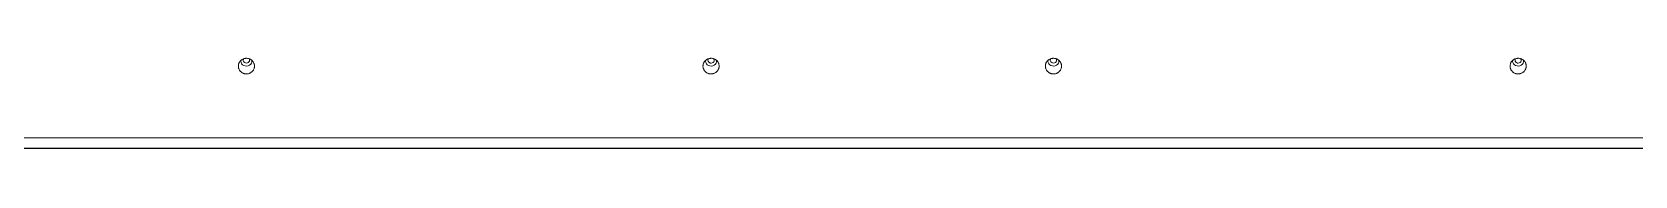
# Model space of a CAD drawing. Header units: inches. Extents: x 3778 to 56227, y -16914 to 35091.
# Drawn here: x 20299.2 to 20496.6, y 15929.2 to 15940.4 of the extents above; entities that cross this region are included whole.
import ezdxf

# ---------------------------------------------------------------- set-up
doc = ezdxf.new("R2010")
doc.units = ezdxf.units.IN
doc.header["$LTSCALE"] = 100
doc.header["$MEASUREMENT"] = 0
doc.layers.add('mark-B', color=2, linetype='Continuous', lineweight=20)
doc.layers.add('RC-LIGHT', color=7, linetype='Continuous')

# ---------------------------------------------------------------- blocks, each defined once
blk = doc.blocks.new('무풍1way 일반')
at = {"layer": 'mark-B'}
for p, q in [((-439.26, -500.22), (439.26, -500.22)), ((-439.26, -500.24), (439.26, -500.24))]:
    blk.add_line(p, q, dxfattribs=at)
for centre, major_axis, start_param, end_param in [((70.79, -489.48), (-0.681, 0), 0, 3.282477), ((70.79, -489.48), (-0.681, 0), 6.175878, 6.283185), ((70.79, -489.38), (0.387, 0), 2.550674, 6.283185), ((70.79, -489.38), (0.387, 0), 0, 0.571763), ((128.03, -489.48), (-0.681, 0), 6.167144, 6.283185), ((128.03, -489.48), (-0.681, 0), 0, 3.267548), ((128.03, -489.38), (0.387, 0), 2.610963, 6.283185), ((128.03, -489.38), (0.387, 0), 0, 0.506779), ((170.2, -489.48), (-0.681, 0), 0, 3.282574), ((170.2, -489.48), (-0.681, 0), 6.175781, 6.283185), ((170.2, -489.38), (0.387, 0), 2.550481, 6.283185), ((170.2, -489.38), (0.387, 0), 0, 0.572067), ((227.44, -489.48), (-0.681, 0), 6.167048, 6.283185), ((227.44, -489.48), (-0.681, 0), 0, 3.267645), ((227.44, -489.38), (0.387, 0), 2.610658, 6.283185), ((227.44, -489.38), (0.387, 0), 0, 0.507168)]:
    blk.add_ellipse(centre, major_axis=major_axis, ratio=0.913545, start_param=start_param, end_param=end_param, dxfattribs=at)
for points, degree, knots in [([(69.8, -490.07), (69.8, -490.01), (69.81, -489.95), (69.83, -489.87), (69.83, -489.85), (69.84, -489.82), (69.84, -489.81), (69.86, -489.76), (69.88, -489.71), (69.92, -489.64), (69.95, -489.6), (69.96, -489.57), (69.97, -489.56), (70.02, -489.49), (70.06, -489.44), (70.13, -489.38), (70.16, -489.36), (70.21, -489.32), (70.24, -489.3), (70.32, -489.25), (70.38, -489.22), (70.45, -489.19), (70.47, -489.19), (70.5, -489.18), (70.52, -489.17), (70.56, -489.16), (70.63, -489.15), (70.71, -489.14), (70.76, -489.14), (70.79, -489.14), (70.81, -489.14), (70.89, -489.14), (70.95, -489.15), (71.05, -489.17), (71.08, -489.18), (71.13, -489.19), (71.14, -489.2), (71.17, -489.21), (71.19, -489.22), (71.26, -489.25), (71.32, -489.28), (71.38, -489.33), (71.4, -489.34), (71.42, -489.36), (71.44, -489.37), (71.47, -489.4), (71.5, -489.42), (71.56, -489.49), (71.6, -489.54), (71.64, -489.61), (71.65, -489.62), (71.67, -489.65), (71.68, -489.66), (71.7, -489.71), (71.72, -489.76), (71.75, -489.84), (71.76, -489.88), (71.77, -489.92), (71.77, -489.93), (71.78, -490.01), (71.79, -490.07), (71.78, -490.17), (71.78, -490.2), (71.78, -490.24), (71.77, -490.26), (71.77, -490.29), (71.76, -490.31), (71.75, -490.38), (71.72, -490.44), (71.68, -490.53), (71.67, -490.56), (71.64, -490.61), (71.6, -490.67), (71.56, -490.71), (71.52, -490.76), (71.5, -490.79), (71.43, -490.85), (71.37, -490.89), (71.29, -490.94), (71.26, -490.96), (71.22, -490.98), (71.2, -490.98), (71.17, -491), (71.16, -491), (71.08, -491.03), (71.02, -491.05), (70.94, -491.06), (70.92, -491.06), (70.89, -491.07), (70.87, -491.07), (70.82, -491.07), (70.79, -491.07), (70.69, -491.07), (70.63, -491.06), (70.55, -491.04), (70.53, -491.04), (70.5, -491.03), (70.49, -491.02), (70.44, -491.01), (70.38, -490.99), (70.32, -490.96), (70.26, -490.93), (70.24, -490.91), (70.16, -490.85), (70.11, -490.81), (70.04, -490.74), (70.02, -490.72), (69.98, -490.67), (69.96, -490.64), (69.91, -490.56), (69.88, -490.5), (69.85, -490.41), (69.84, -490.38), (69.82, -490.32), (69.82, -490.29), (69.8, -490.2), (69.8, -490.14), (69.8, -490.07)], 3, [0, 0, 0, 0, 0.03125, 0.03125, 0.039063, 0.039063, 0.046875, 0.046875, 0.0625, 0.078125, 0.085938, 0.085938, 0.09375, 0.09375, 0.125, 0.125, 0.140625, 0.140625, 0.15625, 0.15625, 0.1875, 0.1875, 0.195313, 0.195313, 0.203125, 0.203125, 0.21875, 0.234375, 0.242188, 0.242188, 0.25, 0.25, 0.28125, 0.28125, 0.296875, 0.296875, 0.304688, 0.304688, 0.3125, 0.3125, 0.34375, 0.34375, 0.351563, 0.351563, 0.359375, 0.359375, 0.375, 0.375, 0.40625, 0.40625, 0.414063, 0.414063, 0.421875, 0.421875, 0.4375, 0.453125, 0.460938, 0.460938, 0.46875, 0.46875, 0.5, 0.5, 0.515625, 0.515625, 0.523438, 0.523438, 0.53125, 0.53125, 0.5625, 0.5625, 0.578125, 0.578125, 0.59375, 0.609375, 0.609375, 0.625, 0.625, 0.65625, 0.65625, 0.671875, 0.671875, 0.679688, 0.679688, 0.6875, 0.6875, 0.71875, 0.71875, 0.726563, 0.726563, 0.734375, 0.734375, 0.75, 0.75, 0.78125, 0.78125, 0.789063, 0.789063, 0.796875, 0.796875, 0.8125, 0.828125, 0.828125, 0.84375, 0.84375, 0.875, 0.875, 0.890625, 0.890625, 0.90625, 0.90625, 0.9375, 0.9375, 0.953125, 0.953125, 0.96875, 0.96875, 1, 1, 1, 1]), ([(129.02, -490.07), (129.02, -490.14), (129.02, -490.2), (129, -490.28), (129, -490.29), (128.99, -490.33), (128.99, -490.34), (128.98, -490.39), (128.96, -490.45), (128.93, -490.52), (128.9, -490.56), (128.89, -490.59), (128.88, -490.6), (128.84, -490.67), (128.8, -490.72), (128.73, -490.79), (128.71, -490.81), (128.66, -490.85), (128.63, -490.87), (128.55, -490.93), (128.5, -490.96), (128.42, -490.99), (128.41, -491), (128.38, -491.01), (128.36, -491.01), (128.31, -491.03), (128.25, -491.05), (128.17, -491.06), (128.12, -491.07), (128.09, -491.07), (128.07, -491.07), (127.99, -491.07), (127.93, -491.07), (127.83, -491.05), (127.8, -491.05), (127.75, -491.03), (127.73, -491.03), (127.7, -491.02), (127.69, -491.01), (127.61, -490.98), (127.55, -490.96), (127.48, -490.91), (127.47, -490.91), (127.44, -490.89), (127.43, -490.88), (127.39, -490.85), (127.37, -490.83), (127.3, -490.76), (127.25, -490.72), (127.21, -490.65), (127.2, -490.64), (127.18, -490.61), (127.17, -490.6), (127.15, -490.56), (127.12, -490.5), (127.09, -490.43), (127.07, -490.38), (127.06, -490.35), (127.06, -490.34), (127.04, -490.26), (127.03, -490.2), (127.03, -490.1), (127.03, -490.07), (127.04, -490.02), (127.04, -490.01), (127.04, -489.98), (127.04, -489.96), (127.06, -489.88), (127.07, -489.82), (127.11, -489.73), (127.12, -489.7), (127.15, -489.65), (127.18, -489.59), (127.22, -489.54), (127.26, -489.49), (127.28, -489.47), (127.35, -489.4), (127.39, -489.35), (127.47, -489.3), (127.5, -489.28), (127.54, -489.26), (127.56, -489.25), (127.59, -489.24), (127.6, -489.23), (127.68, -489.2), (127.74, -489.18), (127.82, -489.16), (127.83, -489.15), (127.87, -489.15), (127.88, -489.15), (127.93, -489.14), (127.96, -489.14), (128.06, -489.13), (128.13, -489.14), (128.21, -489.15), (128.22, -489.15), (128.26, -489.16), (128.27, -489.17), (128.32, -489.18), (128.38, -489.2), (128.46, -489.23), (128.5, -489.25), (128.53, -489.27), (128.54, -489.28), (128.61, -489.32), (128.66, -489.36), (128.73, -489.42), (128.76, -489.44), (128.8, -489.49), (128.82, -489.52), (128.87, -489.6), (128.91, -489.65), (128.95, -489.74), (128.96, -489.77), (128.98, -489.83), (128.99, -489.86), (129.01, -489.95), (129.02, -490.01), (129.02, -490.07)], 3, [0, 0, 0, 0, 0.03125, 0.03125, 0.039063, 0.039063, 0.046875, 0.046875, 0.0625, 0.078125, 0.085938, 0.085938, 0.09375, 0.09375, 0.125, 0.125, 0.140625, 0.140625, 0.15625, 0.15625, 0.1875, 0.1875, 0.195312, 0.195312, 0.203125, 0.203125, 0.21875, 0.234375, 0.242187, 0.242187, 0.25, 0.25, 0.28125, 0.28125, 0.296875, 0.296875, 0.304687, 0.304687, 0.3125, 0.3125, 0.34375, 0.34375, 0.351562, 0.351562, 0.359375, 0.359375, 0.375, 0.375, 0.40625, 0.40625, 0.414062, 0.414062, 0.421875, 0.421875, 0.4375, 0.453125, 0.460937, 0.460937, 0.46875, 0.46875, 0.5, 0.5, 0.515625, 0.515625, 0.523437, 0.523437, 0.53125, 0.53125, 0.5625, 0.5625, 0.578125, 0.578125, 0.59375, 0.609375, 0.609375, 0.625, 0.625, 0.65625, 0.65625, 0.671875, 0.671875, 0.679688, 0.679688, 0.6875, 0.6875, 0.71875, 0.71875, 0.726563, 0.726563, 0.734375, 0.734375, 0.75, 0.75, 0.78125, 0.78125, 0.789063, 0.789063, 0.796875, 0.796875, 0.8125, 0.828125, 0.835938, 0.835938, 0.84375, 0.84375, 0.875, 0.875, 0.890625, 0.890625, 0.90625, 0.90625, 0.9375, 0.9375, 0.953125, 0.953125, 0.96875, 0.96875, 1, 1, 1, 1]), ([(169.21, -490.07), (169.21, -490.01), (169.22, -489.95), (169.23, -489.87), (169.24, -489.85), (169.25, -489.82), (169.25, -489.81), (169.27, -489.76), (169.29, -489.71), (169.33, -489.64), (169.35, -489.6), (169.37, -489.57), (169.38, -489.56), (169.43, -489.49), (169.47, -489.44), (169.54, -489.38), (169.57, -489.36), (169.62, -489.32), (169.65, -489.3), (169.73, -489.25), (169.79, -489.22), (169.86, -489.19), (169.88, -489.19), (169.91, -489.18), (169.93, -489.17), (169.97, -489.16), (170.04, -489.15), (170.12, -489.14), (170.17, -489.14), (170.2, -489.14), (170.22, -489.14), (170.3, -489.14), (170.36, -489.15), (170.46, -489.17), (170.49, -489.18), (170.54, -489.19), (170.55, -489.2), (170.58, -489.21), (170.6, -489.22), (170.67, -489.25), (170.73, -489.28), (170.79, -489.33), (170.81, -489.34), (170.83, -489.36), (170.84, -489.37), (170.88, -489.4), (170.9, -489.42), (170.97, -489.49), (171.01, -489.54), (171.05, -489.61), (171.06, -489.62), (171.08, -489.65), (171.09, -489.66), (171.11, -489.71), (171.13, -489.76), (171.16, -489.84), (171.17, -489.88), (171.18, -489.92), (171.18, -489.93), (171.19, -490.01), (171.2, -490.07), (171.19, -490.17), (171.19, -490.2), (171.18, -490.24), (171.18, -490.26), (171.18, -490.29), (171.17, -490.31), (171.15, -490.38), (171.13, -490.44), (171.09, -490.53), (171.08, -490.56), (171.05, -490.61), (171.01, -490.67), (170.97, -490.71), (170.93, -490.76), (170.91, -490.79), (170.83, -490.85), (170.78, -490.89), (170.7, -490.94), (170.67, -490.96), (170.63, -490.98), (170.61, -490.98), (170.58, -491), (170.57, -491), (170.49, -491.03), (170.43, -491.05), (170.35, -491.06), (170.33, -491.06), (170.3, -491.07), (170.28, -491.07), (170.23, -491.07), (170.2, -491.07), (170.1, -491.07), (170.04, -491.06), (169.96, -491.04), (169.94, -491.04), (169.91, -491.03), (169.9, -491.02), (169.85, -491.01), (169.79, -490.99), (169.73, -490.96), (169.67, -490.92), (169.65, -490.91), (169.57, -490.85), (169.52, -490.81), (169.45, -490.74), (169.43, -490.72), (169.39, -490.67), (169.37, -490.64), (169.32, -490.56), (169.29, -490.5), (169.26, -490.41), (169.25, -490.38), (169.23, -490.32), (169.22, -490.29), (169.21, -490.2), (169.2, -490.14), (169.21, -490.07)], 3, [0, 0, 0, 0, 0.03125, 0.03125, 0.039063, 0.039063, 0.046875, 0.046875, 0.0625, 0.078125, 0.085938, 0.085938, 0.09375, 0.09375, 0.125, 0.125, 0.140625, 0.140625, 0.15625, 0.15625, 0.1875, 0.1875, 0.195313, 0.195313, 0.203125, 0.203125, 0.21875, 0.234375, 0.242188, 0.242188, 0.25, 0.25, 0.28125, 0.28125, 0.296875, 0.296875, 0.304688, 0.304688, 0.3125, 0.3125, 0.34375, 0.34375, 0.351563, 0.351563, 0.359375, 0.359375, 0.375, 0.375, 0.40625, 0.40625, 0.414063, 0.414063, 0.421875, 0.421875, 0.4375, 0.453125, 0.460938, 0.460938, 0.46875, 0.46875, 0.5, 0.5, 0.515625, 0.515625, 0.523438, 0.523438, 0.53125, 0.53125, 0.5625, 0.5625, 0.578125, 0.578125, 0.59375, 0.609375, 0.609375, 0.625, 0.625, 0.65625, 0.65625, 0.671875, 0.671875, 0.679688, 0.679688, 0.6875, 0.6875, 0.71875, 0.71875, 0.726563, 0.726563, 0.734375, 0.734375, 0.75, 0.75, 0.78125, 0.78125, 0.789063, 0.789063, 0.796875, 0.796875, 0.8125, 0.828125, 0.828125, 0.84375, 0.84375, 0.875, 0.875, 0.890625, 0.890625, 0.90625, 0.90625, 0.9375, 0.9375, 0.953125, 0.953125, 0.96875, 0.96875, 1, 1, 1, 1]), ([(228.43, -490.07), (228.43, -490.14), (228.43, -490.2), (228.41, -490.28), (228.41, -490.29), (228.4, -490.33), (228.4, -490.34), (228.39, -490.39), (228.37, -490.45), (228.33, -490.52), (228.31, -490.56), (228.3, -490.59), (228.29, -490.6), (228.24, -490.67), (228.21, -490.72), (228.14, -490.79), (228.12, -490.81), (228.07, -490.85), (228.04, -490.87), (227.96, -490.93), (227.9, -490.96), (227.83, -490.99), (227.82, -491), (227.78, -491.01), (227.77, -491.01), (227.72, -491.03), (227.66, -491.05), (227.58, -491.06), (227.53, -491.07), (227.5, -491.07), (227.48, -491.07), (227.4, -491.07), (227.33, -491.07), (227.24, -491.05), (227.21, -491.05), (227.16, -491.03), (227.14, -491.03), (227.11, -491.02), (227.1, -491.01), (227.02, -490.98), (226.96, -490.96), (226.89, -490.91), (226.88, -490.91), (226.85, -490.89), (226.84, -490.88), (226.8, -490.85), (226.78, -490.83), (226.7, -490.76), (226.66, -490.72), (226.61, -490.65), (226.61, -490.64), (226.59, -490.61), (226.58, -490.6), (226.56, -490.56), (226.53, -490.5), (226.5, -490.43), (226.48, -490.38), (226.47, -490.35), (226.47, -490.34), (226.45, -490.26), (226.44, -490.2), (226.44, -490.1), (226.44, -490.07), (226.44, -490.02), (226.45, -490.01), (226.45, -489.98), (226.45, -489.96), (226.47, -489.88), (226.48, -489.82), (226.52, -489.73), (226.53, -489.7), (226.56, -489.65), (226.59, -489.59), (226.63, -489.54), (226.67, -489.49), (226.69, -489.47), (226.75, -489.4), (226.8, -489.35), (226.88, -489.3), (226.91, -489.28), (226.95, -489.26), (226.97, -489.25), (227, -489.24), (227.01, -489.23), (227.08, -489.2), (227.15, -489.18), (227.23, -489.16), (227.24, -489.15), (227.27, -489.15), (227.29, -489.15), (227.34, -489.14), (227.37, -489.14), (227.47, -489.13), (227.54, -489.14), (227.62, -489.15), (227.63, -489.15), (227.66, -489.16), (227.68, -489.17), (227.73, -489.18), (227.79, -489.2), (227.86, -489.23), (227.91, -489.25), (227.94, -489.27), (227.95, -489.28), (228.02, -489.32), (228.07, -489.36), (228.14, -489.42), (228.16, -489.44), (228.21, -489.49), (228.23, -489.52), (228.28, -489.6), (228.32, -489.65), (228.36, -489.74), (228.37, -489.77), (228.39, -489.83), (228.4, -489.86), (228.42, -489.95), (228.43, -490.01), (228.43, -490.07)], 3, [0, 0, 0, 0, 0.03125, 0.03125, 0.039062, 0.039062, 0.046875, 0.046875, 0.0625, 0.078125, 0.085937, 0.085937, 0.09375, 0.09375, 0.125, 0.125, 0.140625, 0.140625, 0.15625, 0.15625, 0.1875, 0.1875, 0.195312, 0.195312, 0.203125, 0.203125, 0.21875, 0.234375, 0.242187, 0.242187, 0.25, 0.25, 0.28125, 0.28125, 0.296875, 0.296875, 0.304687, 0.304687, 0.3125, 0.3125, 0.34375, 0.34375, 0.351562, 0.351562, 0.359375, 0.359375, 0.375, 0.375, 0.40625, 0.40625, 0.414062, 0.414062, 0.421875, 0.421875, 0.4375, 0.453125, 0.460937, 0.460937, 0.46875, 0.46875, 0.5, 0.5, 0.515625, 0.515625, 0.523437, 0.523437, 0.53125, 0.53125, 0.5625, 0.5625, 0.578125, 0.578125, 0.59375, 0.609375, 0.609375, 0.625, 0.625, 0.65625, 0.65625, 0.671875, 0.671875, 0.679688, 0.679688, 0.6875, 0.6875, 0.71875, 0.71875, 0.726563, 0.726563, 0.734375, 0.734375, 0.75, 0.75, 0.78125, 0.78125, 0.789063, 0.789063, 0.796875, 0.796875, 0.8125, 0.828125, 0.835938, 0.835938, 0.84375, 0.84375, 0.875, 0.875, 0.890625, 0.890625, 0.90625, 0.90625, 0.9375, 0.9375, 0.953125, 0.953125, 0.96875, 0.96875, 1, 1, 1, 1]), ([(443.19, -500.42), (442.61, -500.39), (442.32, -500.38), (441.84, -500.36), (441.46, -500.35), (441, -500.33), (440.59, -500.32), (440.14, -500.3), (439.73, -500.29), (438.81, -500.26), (438, -500.25), (437.55, -500.25), (437.13, -500.25), (437.04, -500.25), (436.73, -500.25), (436.64, -500.25), (436.45, -500.25), (432.8, -500.25), (422.42, -500.25), (401.64, -500.25), (360.09, -500.25), (276.99, -500.25), (221.6, -500.25), (221.53, -500.25), (0, -500.25), (-110.8, -500.25), (-276.99, -500.25), (-360.09, -500.25), (-401.64, -500.25), (-422.42, -500.25), (-432.8, -500.25), (-437.13, -500.25), (-438, -500.25), (-438.12, -500.25), (-438.21, -500.25), (-438.32, -500.25), (-438.64, -500.25), (-438.86, -500.25), (-439.28, -500.26), (-439.73, -500.27), (-440.14, -500.28), (-440.59, -500.3), (-441, -500.31), (-441.46, -500.33), (-441.84, -500.35), (-442.32, -500.37), (-442.61, -500.39), (-443.19, -500.42)], 2, [0, 0, 0, 0.000977, 0.000977, 0.001953, 0.001953, 0.00293, 0.00293, 0.003906, 0.003906, 0.005859, 0.005859, 0.006836, 0.006836, 0.007115, 0.007394, 0.007394, 0.007812, 0.015625, 0.03125, 0.0625, 0.125, 0.25, 0.25, 0.5, 0.5, 0.75, 0.875, 0.9375, 0.96875, 0.984375, 0.992188, 0.994141, 0.994141, 0.994385, 0.994385, 0.994629, 0.995117, 0.995117, 0.996094, 0.996094, 0.99707, 0.99707, 0.998047, 0.998047, 0.999023, 0.999023, 1, 1, 1]), ([(443.19, -500.42), (442.61, -500.39), (442.32, -500.38), (441.84, -500.36), (441.46, -500.35), (441, -500.33), (440.59, -500.32), (440.14, -500.3), (439.73, -500.29), (438.81, -500.26), (438, -500.25), (437.55, -500.25), (437.13, -500.25), (437.04, -500.25), (436.73, -500.25), (436.64, -500.25), (436.45, -500.25), (432.8, -500.25), (422.42, -500.25), (401.64, -500.25), (360.09, -500.25), (276.99, -500.25), (221.6, -500.25), (221.53, -500.25), (0, -500.25), (-110.8, -500.25), (-276.99, -500.25), (-360.09, -500.25), (-401.64, -500.25), (-422.42, -500.25), (-432.8, -500.25), (-437.13, -500.25), (-438, -500.25), (-438.12, -500.25), (-438.21, -500.25), (-438.32, -500.25), (-438.64, -500.25), (-438.86, -500.25), (-439.28, -500.26), (-439.73, -500.27), (-440.14, -500.28), (-440.59, -500.3), (-441, -500.31), (-441.46, -500.33), (-441.84, -500.35), (-442.32, -500.37), (-442.61, -500.39), (-443.19, -500.42)], 2, [0, 0, 0, 0.000977, 0.000977, 0.001953, 0.001953, 0.00293, 0.00293, 0.003906, 0.003906, 0.005859, 0.005859, 0.006836, 0.006836, 0.007115, 0.007394, 0.007394, 0.007812, 0.015625, 0.03125, 0.0625, 0.125, 0.25, 0.25, 0.5, 0.5, 0.75, 0.875, 0.9375, 0.96875, 0.984375, 0.992188, 0.994141, 0.994141, 0.994385, 0.994385, 0.994629, 0.995117, 0.995117, 0.996094, 0.996094, 0.99707, 0.99707, 0.998047, 0.998047, 0.999023, 0.999023, 1, 1, 1])]:
    blk.add_open_spline(points, degree=degree, knots=knots, dxfattribs=at)
blk.add_open_spline([(439.26, -498.97), (292.84, -498.97), (146.42, -498.97), (0, -498.97)], degree=3, dxfattribs=at)

msp = doc.modelspace()

# ---------------------------------------------------------------- block references
at = {"layer": 'RC-LIGHT'}
msp.add_blockref('무풍1way 일반', (20254.81, 16429.57), dxfattribs=at)

doc.saveas('drawing.dxf')
